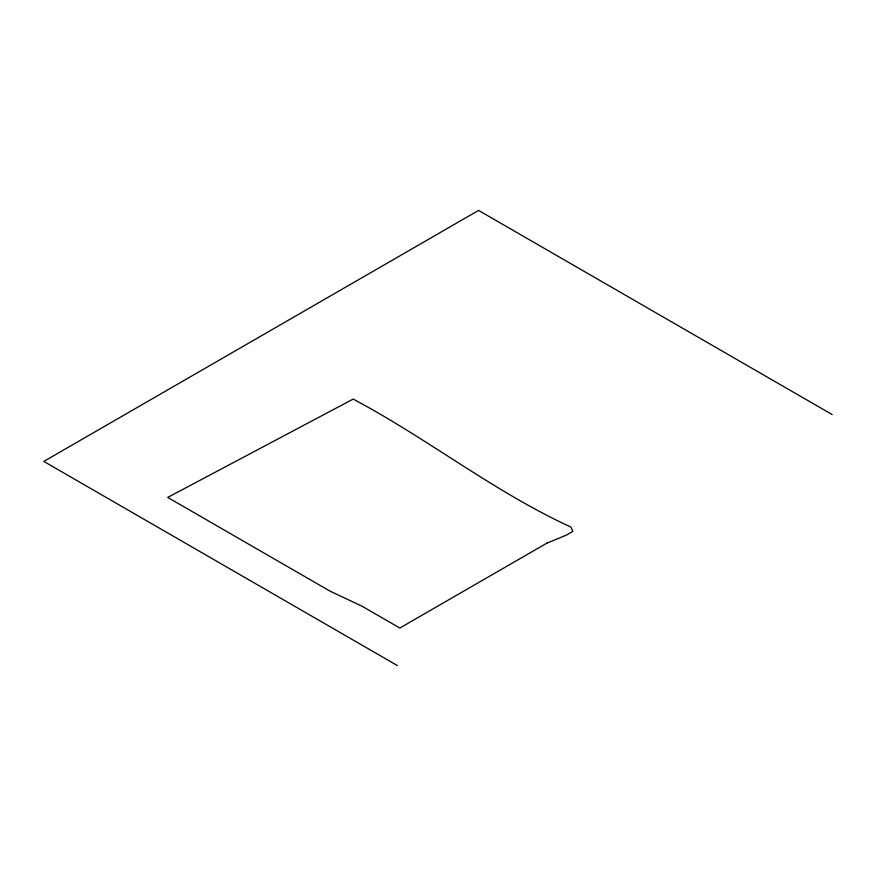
<?xml version="1.0" encoding="UTF-8"?>
<svg xmlns="http://www.w3.org/2000/svg" width="876" height="876" viewBox="0 0 876 876"><rect width="100%" height="100%" fill="white"/><g stroke="black" fill="none" stroke-linecap="round" stroke-linejoin="round"><path stroke-width="1.31" d="M832.2 414.578L478.57 210.415L43.8 461.422L397.43 665.585M546.887 543.142L399.839 628.026L361.963 606.159L330.066 591.158L167.71 497.426L353.181 399.084C427.608 438.591 494.217 491.885 570.9 527.045L572.838 531.349L566.126 535.225L546.887 543.142"/></g></svg>
